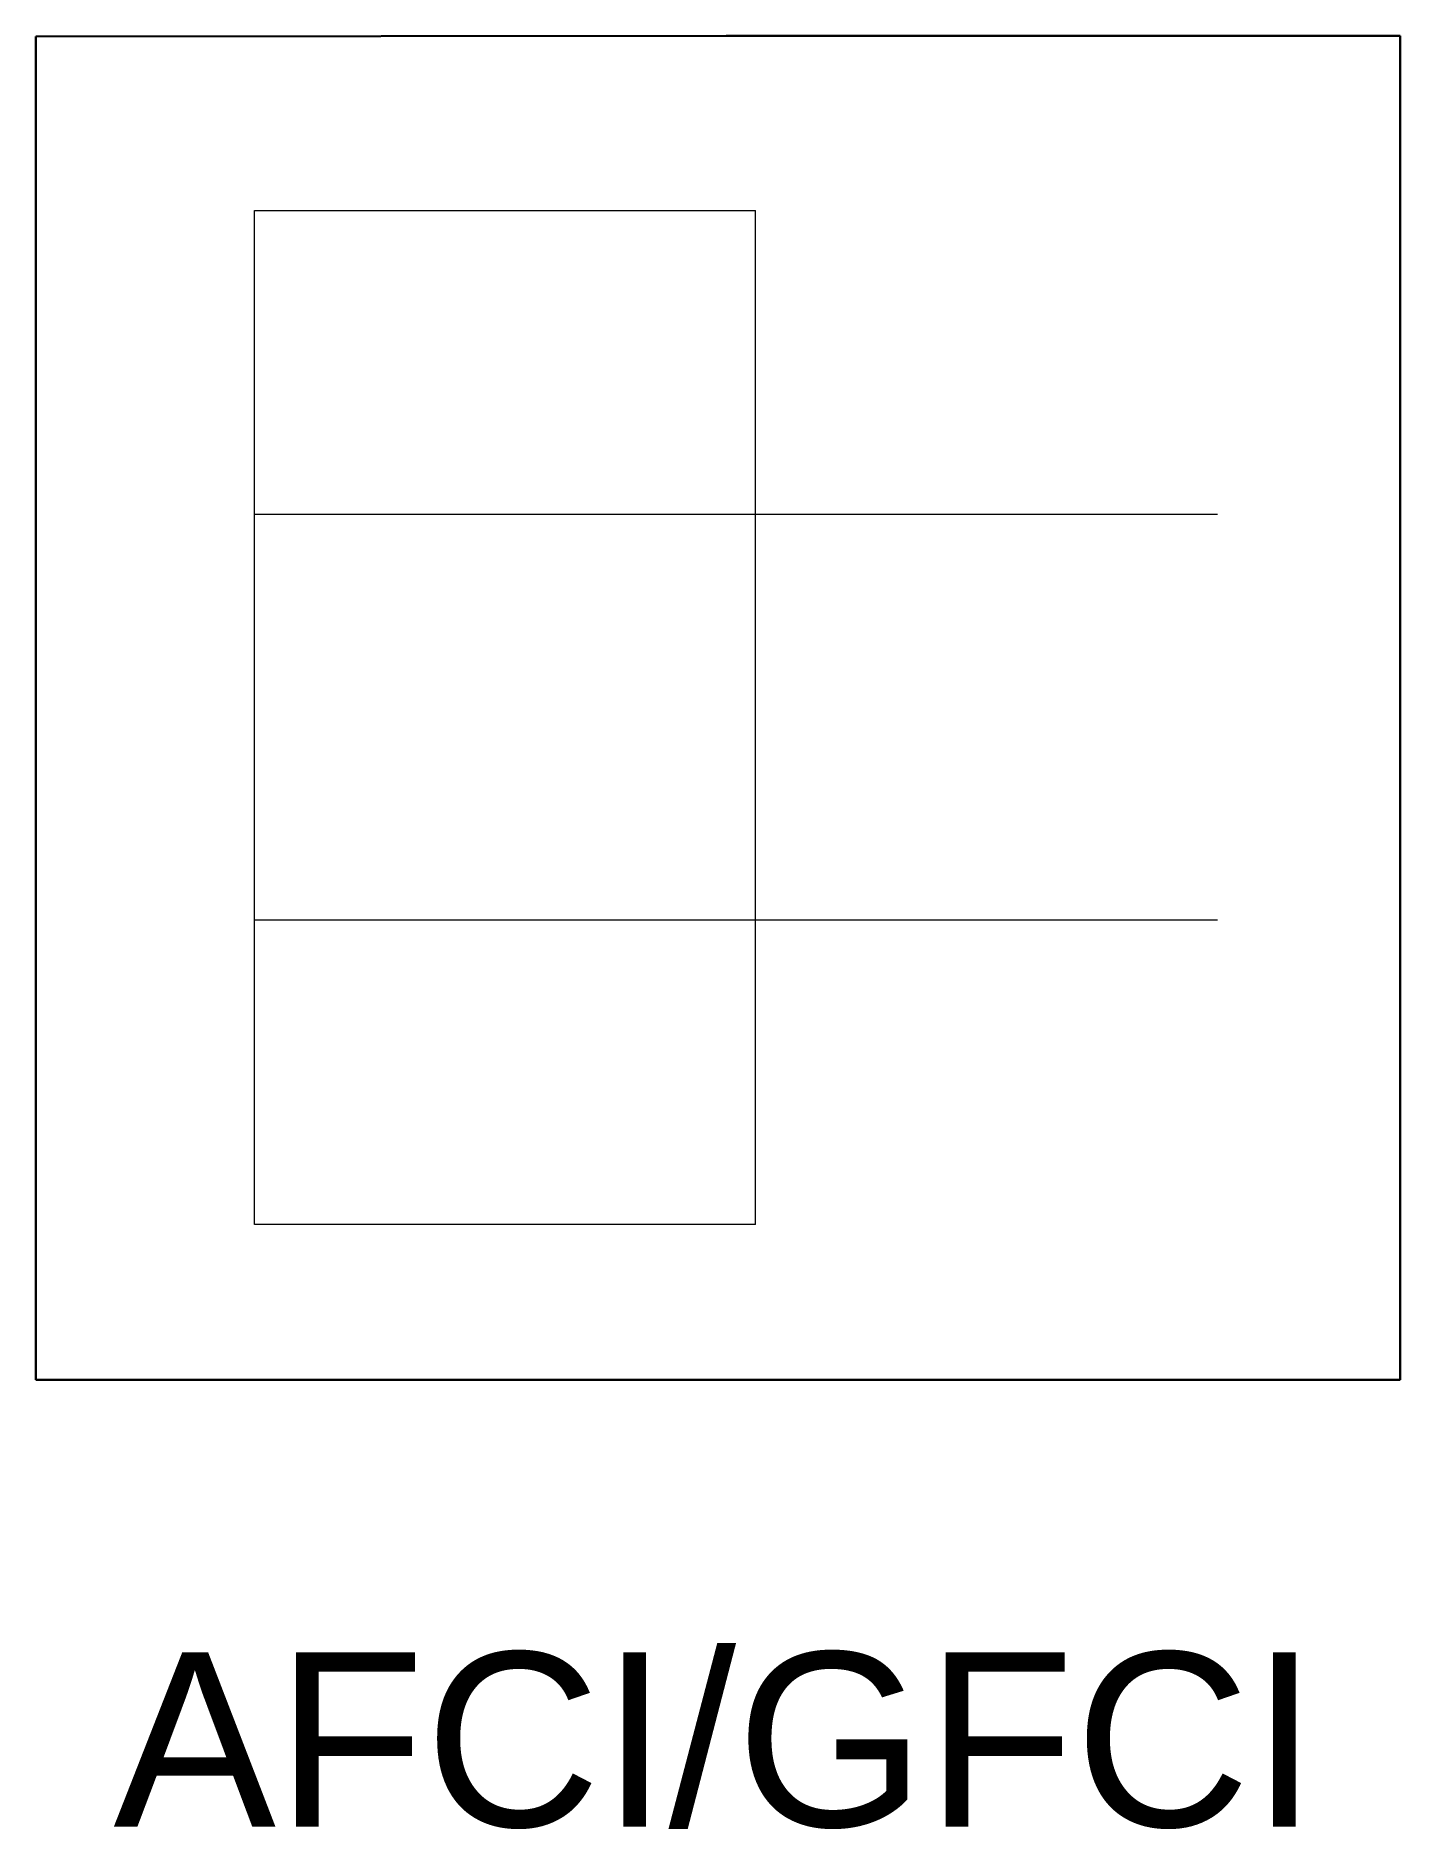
# Model space of a CAD drawing. Header units: inches. Extents: x -37.54 to -33.63, y -225.31 to -220.18.
import ezdxf

# ---------------------------------------------------------------- set-up
doc = ezdxf.new("R2010")
doc.units = ezdxf.units.IN
doc.header["$MEASUREMENT"] = 0
doc.layers.add('E201-Electrical-2nd-floor', color=7, linetype='Continuous', lineweight=9)
doc.styles.add('Small', font='Arial.ttf', dxfattribs={"height": 0.5})

msp = doc.modelspace()

# ---------------------------------------------------------------- linework, layer by layer
at = {"layer": 'E201-Electrical-2nd-floor', "lineweight": 30}
for p, q in [((-37.5368, -220.1773), (-35.5578, -220.175)), ((-37.5368, -224.0271), (-37.5368, -220.1773)), ((-35.5578, -220.175), (-33.6264, -220.175)), ((-33.6264, -220.175), (-33.6264, -224.0271)), ((-33.6264, -224.0271), (-37.5368, -224.0271))]:
    msp.add_line(p, q, dxfattribs=at)
at = {"layer": 'E201-Electrical-2nd-floor'}
for p, q in [((-36.9103, -220.6751), (-35.4743, -220.6751)), ((-36.9103, -223.5821), (-36.9103, -220.6751)), ((-35.4743, -223.5821), (-35.4743, -220.6751)), ((-34.1497, -221.5472), (-36.9103, -221.5472)), ((-34.1497, -222.71), (-36.9103, -222.71)), ((-35.4743, -223.5821), (-36.9103, -223.5821))]:
    msp.add_line(p, q, dxfattribs=at)

# ---------------------------------------------------------------- texts
at = {"layer": 'E201-Electrical-2nd-floor', "lineweight": 5, "style": 'Small'}
msp.add_text('AFCI/GFCI', height=0.5, dxfattribs=at).set_placement((-37.3146, -225.3077))

doc.saveas('drawing.dxf')
